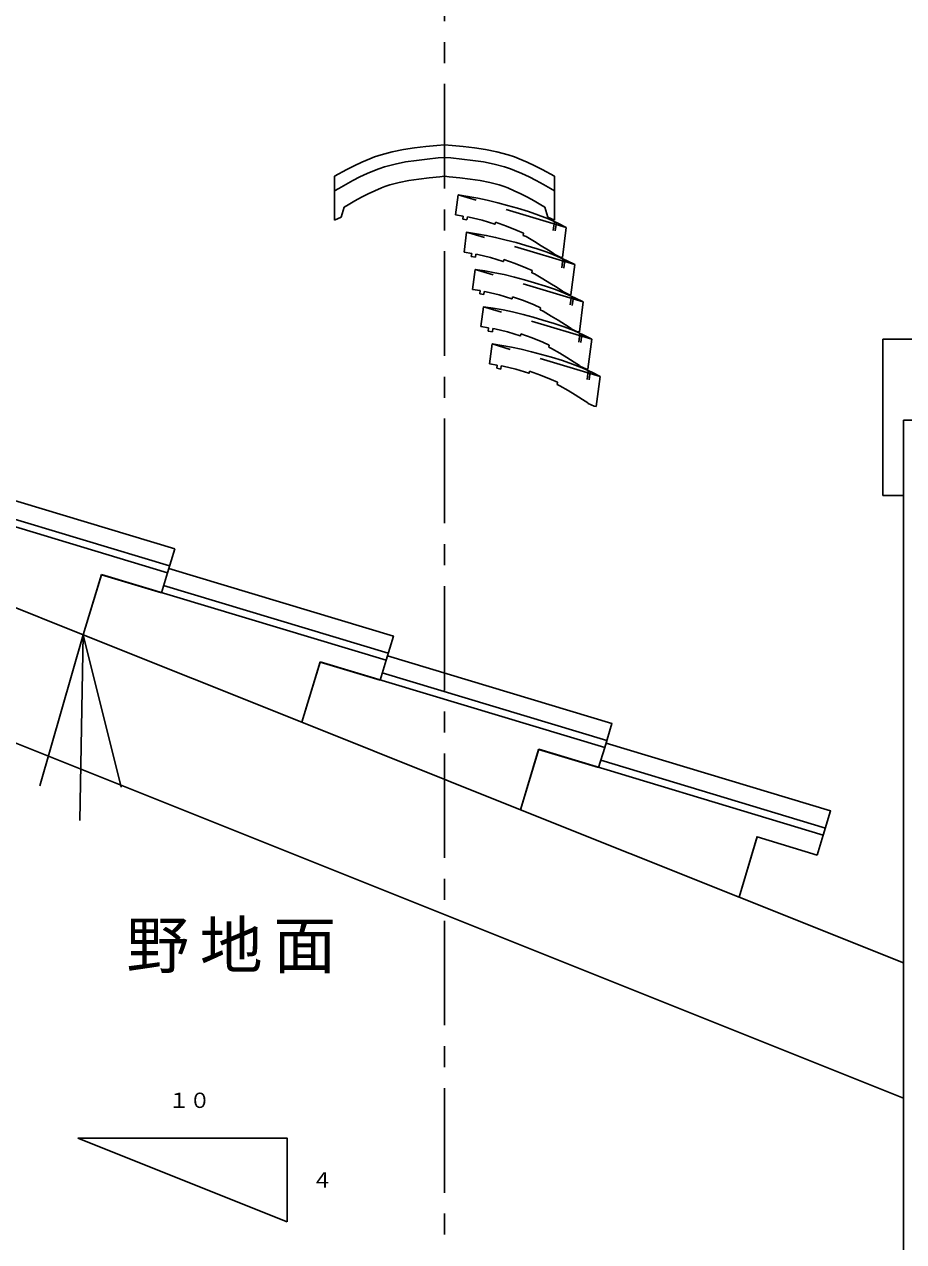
# Model space of a CAD drawing. Units: millimetres, scale not verified. Extents: x -4726 to 4690, y -2905 to 2891.
# Drawn here: x 204 to 1044, y -174 to 990 of the extents above; entities that cross this region are included whole.
import ezdxf
from ezdxf.enums import TextEntityAlignment as Align

# ---------------------------------------------------------------- set-up
doc = ezdxf.new("R2010")
doc.units = ezdxf.units.MM
doc.header["$LTSCALE"] = 20
doc.linetypes.add('CHAIN1', pattern=[8, 5, -1, 1, -1])
doc.linetypes.add('DASHED1', pattern=[1.8, 1.2, -0.6])
for name, color, linetype in [('0-0', 7, 'Continuous'), ('1-4', 7, 'Continuous'), ('1-5', 7, 'Continuous')]:
    doc.layers.add(name, color=color, linetype=linetype)
doc.styles.add('ＭＳ ゴシック', font='')
doc.styles.get('ＭＳ ゴシック').set_extended_font_data('MS Gothic')

# ---------------------------------------------------------------- blocks, each defined once
blk = doc.blocks.new('kaku6l')
at = {"layer": '1-4'}
for p, q in [((575.72, 73.566), (596.26, 73.566)), ((596.26, 73.566), (596.26, -60.708)), ((568.113, 66.389), (568.113, -60.708)), ((571.823, 57.702), (596.26, 57.702)), ((563.236, 33.263), (596.26, 33.263)), ((563.236, 33.053), (567.488, -10.736)), ((564.059, 24.572), (596.26, 24.572)), ((560.004, 7.832), (565.403, 7.832)), ((567.274, -8.531), (596.26, -8.531)), ((469.564, -19.926), (568.113, -19.926)), ((568.113, -36.368), (596.26, -36.368)), ((477.564, -50.945), (568.113, -50.945)), ((568.113, -60.708), (596.26, -60.708))]:
    blk.add_line(p, q, dxfattribs=at)
for points in [[(575.72, 73.566), (575.054, 73.342), (573.922, 72.943), (572.832, 72.505), (571.813, 72.005), (570.891, 71.417), (570.094, 70.718), (569.7, 70.253), (569.487, 69.946), (569.163, 69.378), (568.885, 68.769), (568.643, 68.128), (568.427, 67.464), (568.226, 66.785), (568.113, 66.389)], [(596.26, 73.566), (596.26, -60.708), (596.26, 73.566)], [(568.113, 33.053), (563.236, 33.053), (563.236, 29.649), (560.004, 29.649)], [(560.004, 29.649), (559.892, 28.66), (559.706, 26.955), (559.535, 25.25), (559.389, 23.545), (559.278, 21.839), (559.211, 20.134), (559.196, 19.145), (559.201, 18.08), (559.258, 16.243), (559.367, 14.407), (559.515, 12.571), (559.692, 10.734), (559.887, 8.897), (560.004, 7.832)]]:
    blk.add_lwpolyline(points, dxfattribs=at)
blk = doc.blocks.new('kaku6md1')
at = {"layer": '1-5'}
for p, q in [((-42.377, 41.3), (-38.074, 42.168)), ((-38.074, 42.168), (-33.773, 42.828)), ((-33.773, 42.828), (-29.491, 43.341)), ((-29.491, 43.341), (-25.243, 43.762)), ((-25.243, 43.762), (-22.355, 44.027)), ((-19.467, 43.762), (-22.355, 44.027)), ((-15.22, 43.341), (-19.467, 43.762)), ((-10.937, 42.828), (-15.22, 43.341)), ((-6.636, 42.168), (-10.937, 42.828)), ((-2.334, 41.3), (-6.636, 42.168)), ((-56.845, 36.023), (-53.921, 37.413)), ((-53.921, 37.413), (-50.934, 38.674)), ((-50.934, 38.674), (-49.104, 39.356)), ((-49.104, 39.356), (-46.621, 40.171)), ((-46.621, 40.171), (-42.377, 41.3)), ((-41.284, 36.623), (-37.235, 37.441)), ((-37.235, 37.441), (-33.124, 38.072)), ((-33.124, 38.072), (-28.969, 38.569)), ((-28.969, 38.569), (-24.787, 38.984)), ((-24.787, 38.984), (-22.355, 39.207)), ((-19.924, 38.984), (-22.355, 39.207)), ((-15.742, 38.569), (-19.924, 38.984)), ((-11.587, 38.072), (-15.742, 38.569)), ((-7.476, 37.441), (-11.587, 38.072)), ((-3.426, 36.623), (-7.476, 37.441)), ((1.911, 40.171), (-2.334, 41.3)), ((4.394, 39.356), (1.911, 40.171)), ((6.223, 38.674), (4.394, 39.356)), ((9.21, 37.413), (6.223, 38.674)), ((12.134, 36.023), (9.21, 37.413)), ((-64.355, 31.98), (-59.69, 34.547)), ((-59.69, 34.547), (-56.845, 36.023)), ((-54.708, 31.723), (-51.956, 33.032)), ((-51.956, 33.032), (-49.16, 34.212)), ((-49.16, 34.212), (-47.516, 34.826)), ((-47.516, 34.826), (-45.255, 35.568)), ((-45.255, 35.568), (-41.284, 36.623)), ((0.545, 35.568), (-3.426, 36.623)), ((2.805, 34.826), (0.545, 35.568)), ((4.45, 34.212), (2.805, 34.826)), ((7.245, 33.032), (4.45, 34.212)), ((9.998, 31.723), (7.245, 33.032)), ((14.979, 34.547), (12.134, 36.023)), ((19.645, 31.98), (14.979, 34.547)), ((-64.355, 31.98), (-64.355, 15.207)), ((-62.804, 27.302), (-60.123, 28.83)), ((-60.123, 28.83), (-57.428, 30.313)), ((-57.428, 30.313), (-54.708, 31.723)), ((-46.501, 27.52), (-45.134, 28.03)), ((-45.134, 28.03), (-43.206, 28.662)), ((-43.206, 28.662), (-39.646, 29.609)), ((-39.646, 29.609), (-35.975, 30.35)), ((-35.975, 30.35), (-32.15, 30.937)), ((-32.15, 30.937), (-28.186, 31.411)), ((-28.186, 31.411), (-24.102, 31.816)), ((-24.102, 31.816), (-22.355, 31.977)), ((-20.609, 31.816), (-22.355, 31.977)), ((-16.525, 31.411), (-20.609, 31.816)), ((-12.561, 30.937), (-16.525, 31.411)), ((-8.735, 30.35), (-12.561, 30.937)), ((-5.065, 29.609), (-8.735, 30.35)), ((-1.504, 28.662), (-5.065, 29.609)), ((0.423, 28.03), (-1.504, 28.662)), ((1.79, 27.52), (0.423, 28.03)), ((12.717, 30.313), (9.998, 31.723)), ((15.412, 28.83), (12.717, 30.313)), ((18.093, 27.302), (15.412, 28.83)), ((19.645, 31.98), (19.645, 15.207)), ((-64.355, 26.407), (-62.804, 27.302)), ((-56.605, 22.548), (-54.034, 23.962)), ((-54.034, 23.962), (-51.504, 25.275)), ((-51.504, 25.275), (-49.009, 26.461)), ((-49.009, 26.461), (-46.501, 27.52)), ((-18.137, 17.231), (-17.139, 24.841)), ((4.298, 26.461), (1.79, 27.52)), ((6.793, 25.275), (4.298, 26.461)), ((9.324, 23.962), (6.793, 25.275)), ((11.894, 22.548), (9.324, 23.962)), ((19.645, 26.407), (18.093, 27.302)), ((-60.757, 20.171), (-61.804, 16.381)), ((-60.757, 20.171), (-59.222, 21.057)), ((-59.222, 21.057), (-56.605, 22.548)), ((14.511, 21.057), (11.894, 22.548)), ((16.046, 20.171), (14.511, 21.057)), ((16.046, 20.171), (17.094, 16.381)), ((-64.355, 15.207), (-61.804, 16.381)), ((-15.21, 16.735), (-18.137, 17.231)), ((-15.21, 16.735), (-15.366, 15.545)), ((-13.787, 15.277), (-15.366, 15.545)), ((-13.631, 16.468), (-13.787, 15.277)), ((-12.887, 16.342), (-13.631, 16.468)), ((-8.008, 15.19), (-12.887, 16.342)), ((-3.136, 13.656), (-8.008, 15.19)), ((-3.004, 13.61), (-2.898, 14.425)), ((1.385, 12.911), (-2.898, 14.425)), ((-2.898, 14.42), (-2.898, 14.425)), ((19.645, 15.207), (17.094, 16.381)), ((19.647, 14.639), (19.206, 11.28)), ((20.408, 14.294), (19.99, 11.104)), ((-14.897, 2.981), (-13.899, 10.591)), ((-3.004, 13.61), (-3.136, 13.656)), ((7.751, 9.366), (7.859, 10.193)), ((8.815, 8.892), (7.751, 9.366)), ((24.199, 12.439), (21.219, 13.927)), ((24.199, 12.439), (22.691, 0.938)), ((-11.97, 2.485), (-14.897, 2.981)), ((-11.97, 2.485), (-12.126, 1.295)), ((-10.548, 1.027), (-12.126, 1.295)), ((-10.391, 2.218), (-10.548, 1.027)), ((-9.647, 2.092), (-10.391, 2.218)), ((-4.768, 0.94), (-9.647, 2.092)), ((0.104, -0.594), (-4.768, 0.94)), ((0.235, -0.64), (0.342, 0.174)), ((4.625, -1.339), (0.342, 0.174)), ((0.342, 0.17), (0.342, 0.174)), ((22.886, 0.388), (22.446, -2.971)), ((23.648, 0.044), (23.23, -3.147)), ((-11.657, -11.269), (-10.66, -3.659)), ((0.235, -0.64), (0.104, -0.594)), ((10.99, -4.884), (11.099, -4.057)), ((27.439, -1.811), (24.458, -0.323)), ((27.439, -1.811), (25.931, -13.312)), ((12.055, -5.358), (10.99, -4.884)), ((-8.73, -11.765), (-11.657, -11.269)), ((-8.73, -11.765), (-8.886, -12.956)), ((-7.308, -13.223), (-8.886, -12.956)), ((-7.152, -12.032), (-7.308, -13.223)), ((-6.407, -12.159), (-7.152, -12.032)), ((-1.528, -13.31), (-6.407, -12.159)), ((3.344, -14.844), (-1.528, -13.31)), ((26.126, -13.862), (25.686, -17.221)), ((-8.418, -25.519), (-7.42, -17.91)), ((3.475, -14.89), (3.344, -14.844)), ((3.475, -14.89), (3.582, -14.076)), ((7.865, -15.589), (3.582, -14.076)), ((3.582, -14.08), (3.582, -14.076)), ((14.23, -19.135), (14.339, -18.307)), ((26.888, -14.206), (26.469, -17.397)), ((30.679, -16.061), (27.698, -14.573)), ((30.679, -16.061), (29.171, -27.562)), ((15.295, -19.608), (14.23, -19.135)), ((-5.49, -26.015), (-8.418, -25.519)), ((-5.49, -26.015), (-5.647, -27.206)), ((-4.068, -27.473), (-5.647, -27.206)), ((-3.912, -26.283), (-4.068, -27.473)), ((-3.168, -26.409), (-3.912, -26.283)), ((1.712, -27.56), (-3.168, -26.409)), ((6.584, -29.094), (1.712, -27.56)), ((-5.178, -39.769), (-4.18, -32.16)), ((6.715, -29.141), (6.584, -29.094)), ((6.715, -29.141), (6.822, -28.326)), ((6.821, -28.33), (6.822, -28.326)), ((11.104, -29.839), (6.822, -28.326)), ((17.47, -33.385), (17.579, -32.557)), ((29.366, -28.112), (28.926, -31.471)), ((30.128, -28.457), (29.709, -31.647)), ((33.919, -30.311), (30.938, -28.823)), ((33.919, -30.311), (32.411, -41.813)), ((18.535, -33.859), (17.47, -33.385)), ((-2.251, -40.265), (-5.178, -39.769)), ((-2.251, -40.265), (-2.407, -41.456)), ((-0.828, -41.723), (-2.407, -41.456)), ((-0.672, -40.533), (-0.828, -41.723)), ((0.072, -40.659), (-0.672, -40.533)), ((4.952, -41.81), (0.072, -40.659)), ((9.823, -43.344), (4.952, -41.81)), ((9.955, -43.391), (9.823, -43.344)), ((9.955, -43.391), (10.062, -42.576)), ((10.061, -42.58), (10.062, -42.576)), ((14.344, -44.089), (10.062, -42.576)), ((32.606, -42.362), (32.165, -45.721)), ((33.368, -42.707), (32.949, -45.897)), ((37.159, -44.561), (34.178, -43.073)), ((37.159, -44.561), (35.65, -56.063)), ((20.71, -47.635), (20.819, -46.807)), ((21.774, -48.109), (20.71, -47.635))]:
    blk.add_line(p, q, dxfattribs=at)
at = {"layer": '1-5', "linetype": 'DASHED1'}
for p, q in [((24.199, 12.439), (-17.139, 24.841)), ((27.439, -1.811), (-13.899, 10.591)), ((30.679, -16.061), (-10.66, -3.659)), ((33.919, -30.311), (-7.42, -17.91)), ((37.159, -44.561), (-4.18, -32.16))]:
    blk.add_line(p, q, dxfattribs=at)
at = {"layer": '1-5'}
for points in [[(21.219, 13.927), (17.324, 15.689), (13.601, 17.17), (9.787, 18.473), (5.537, 19.75), (1.757, 20.867), (-2.04, 21.856), (-6.062, 22.874), (-9.664, 23.608), (-13.439, 24.267), (-17.139, 24.841)], [(24.458, -0.323), (20.564, 1.439), (16.841, 2.92), (13.027, 4.223), (8.777, 5.5), (4.997, 6.617), (1.2, 7.606), (-2.823, 8.624), (-6.424, 9.358), (-10.199, 10.017), (-13.899, 10.591)], [(1.385, 12.911), (5.463, 11.26), (7.859, 10.193)], [(22.691, 0.938), (21.898, 1.042), (19.598, 2.129), (19.523, 2.313), (17.424, 3.671), (14.624, 5.402), (11.981, 7.027), (8.815, 8.892)], [(27.698, -14.573), (23.804, -12.811), (20.081, -11.33), (16.266, -10.028), (12.016, -8.75), (8.236, -7.633), (4.439, -6.644), (0.417, -5.626), (-3.184, -4.892), (-6.959, -4.233), (-10.66, -3.659)], [(4.625, -1.339), (8.702, -2.99), (11.099, -4.057)], [(25.931, -13.312), (25.138, -13.208), (22.838, -12.121), (22.763, -11.937), (20.664, -10.58), (17.864, -8.848), (15.221, -7.223), (12.055, -5.358)], [(30.938, -28.823), (27.044, -27.061), (23.321, -25.58), (19.506, -24.278), (15.256, -23.001), (11.476, -21.883), (7.679, -20.894), (3.657, -19.876), (0.056, -19.142), (-3.719, -18.484), (-7.42, -17.91)], [(7.865, -15.589), (11.942, -17.24), (14.339, -18.307)], [(29.171, -27.562), (28.378, -27.458), (26.078, -26.371), (26.003, -26.187), (23.903, -24.83), (21.104, -23.098), (18.461, -21.473), (15.295, -19.608)], [(34.178, -43.073), (30.284, -41.312), (26.561, -39.831), (22.746, -38.528), (18.496, -37.251), (14.716, -36.133), (10.919, -35.145), (6.897, -34.126), (3.296, -33.392), (-0.479, -32.734), (-4.18, -32.16)], [(11.104, -29.839), (15.182, -31.49), (17.579, -32.557)], [(32.411, -41.813), (31.617, -41.709), (29.318, -40.621), (29.243, -40.437), (27.143, -39.08), (24.344, -37.349), (21.7, -35.723), (18.535, -33.859)], [(14.344, -44.089), (18.422, -45.741), (20.819, -46.807)], [(35.65, -56.063), (34.857, -55.959), (32.558, -54.871), (32.482, -54.688), (30.383, -53.33), (27.583, -51.599), (24.94, -49.973), (21.774, -48.109)]]:
    blk.add_lwpolyline(points, dxfattribs=at)

msp = doc.modelspace()

# ---------------------------------------------------------------- linework, layer by layer
at = {"layer": '0-0', "color": 4, "linetype": 'CHAIN1'}
msp.add_line((605.32, 1892.71), (605.32, -1018.91), dxfattribs=at)
at = {"layer": '0-0'}
for p, q in [((1024.05, 539.08), (1024.05, 688.73)), ((1044.05, -853.2), (1044.05, 611.18)), ((68.6, 547.34), (340.56, 465.34)), ((132.91, 553.05), (347.5, 488.34)), ((127.99, 536.74), (342.59, 472.04)), ((1044.05, 539.08), (1024.05, 539.08)), ((51.16, 489.52), (260.07, 405.96)), ((347.5, 488.34), (340.56, 465.34)), ((260.07, 405.96), (277.51, 463.78)), ((277.42, 463.49), (260.07, 405.96)), ((277.42, 463.49), (334.79, 446.19)), ((277.51, 463.78), (549.47, 381.77)), ((340.56, 465.34), (334.79, 446.19)), ((336.9, 453.18), (551.49, 388.48)), ((1044.05, -36.88), (-149.86, 440.68)), ((260.07, 405.96), (218.69, 261.78)), ((260.07, 405.96), (256.93, 228.5)), ((260.07, 405.96), (468.98, 322.39)), ((260.07, 405.96), (296.32, 260.4)), ((468.98, 322.39), (486.41, 380.21)), ((486.33, 379.92), (468.98, 322.39)), ((486.33, 379.92), (543.7, 362.63)), ((486.41, 380.21), (758.38, 298.21)), ((549.47, 381.77), (543.7, 362.63)), ((545.81, 369.62), (760.4, 304.91)), ((468.98, 322.39), (677.89, 238.83)), ((677.89, 238.83), (695.32, 296.65)), ((695.23, 296.36), (677.89, 238.83)), ((695.23, 296.36), (752.61, 279.06)), ((695.32, 296.65), (967.29, 214.65)), ((758.38, 298.21), (752.61, 279.06)), ((754.71, 286.05), (969.31, 221.35)), ((677.89, 238.83), (886.79, 155.27)), ((886.79, 155.27), (904.23, 213.09)), ((904.14, 212.8), (886.79, 155.27)), ((904.14, 212.8), (961.51, 195.5)), ((967.29, 214.65), (961.51, 195.5)), ((886.79, 155.27), (1044.05, 92.36)), ((254.84, -75.1), (454.84, -155.1))]:
    msp.add_line(p, q, dxfattribs=at)
for points in [[(341.82, 469.49), (556.41, 404.78), (549.47, 381.77)], [(550.72, 385.92), (765.32, 321.22), (758.38, 298.21)], [(759.63, 302.36), (974.22, 237.66), (967.29, 214.65)], [(254.84, -75.1), (454.84, -75.1), (454.84, -155.1)]]:
    msp.add_lwpolyline(points, dxfattribs=at)

# ---------------------------------------------------------------- block references
at = {"layer": '0-0', "xscale": 2.5, "yscale": 2.5}
for name, p in [('kaku6l', (-149.86, 738.54)), ('kaku6md1', (661.21, 764.48))]:
    msp.add_blockref(name, p, dxfattribs=at)

# ---------------------------------------------------------------- texts
at = {"layer": '0-0', "color": 4, "style": 'ＭＳ ゴシック'}
for s, p in [('１０', (341.5, -50.71)), ('４', (478.41, -126.86))]:
    msp.add_text(s, height=14.66, dxfattribs=at).set_placement(p, align=Align.BOTTOM_LEFT)
at = {"layer": '0-0', "insert": (301.3, 82.54), "char_height": 43.99, "attachment_point": 7, "style": 'ＭＳ ゴシック'}
msp.add_mtext('\\T1.17;野地面', dxfattribs=at)

doc.saveas('drawing.dxf')
